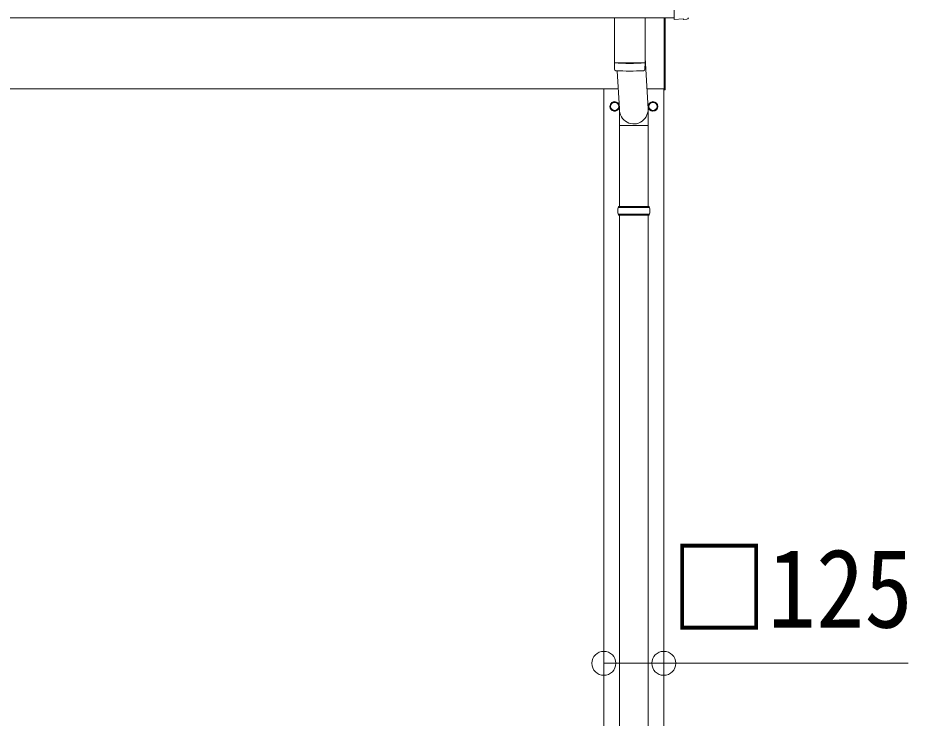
# Model space of a CAD drawing. Units: millimetres at full size, sheet at 1:50; details may follow other scales. Extents: x -14053 to 14053, y -9700 to 9700.
# Drawn here: x -3160 to -1301, y -3380 to -1918 of the extents above; entities that cross this region are included whole.
import ezdxf
from ezdxf.enums import TextEntityAlignment as Align

# ---------------------------------------------------------------- set-up
doc = ezdxf.new("R2010")
doc.units = ezdxf.units.MM
doc.header["$LTSCALE"] = 50
doc.header["$PDMODE"] = 32
doc.header["$PDSIZE"] = 50
for name, color, linetype, lineweight in [('0-1_Defpoints', 4, 'Continuous', 9), ('0-2_TEXT1', 7, 'Continuous', 9), ('0-6_PARTS1', 6, 'Continuous', 9)]:
    doc.layers.add(name, color=color, linetype=linetype, lineweight=lineweight)
doc.styles.add('ＭＳ ゴシック', font='')
doc.styles.get('ＭＳ ゴシック').set_extended_font_data('MS Gothic')

msp = doc.modelspace()

# ---------------------------------------------------------------- linework, layer by layer
at = {"layer": '0-1_Defpoints'}
for p, q in [((-7831.79, -1917.86), (-1789.79, -1917.86)), ((-1810.79, -2068.26), (-1810.79, -1917.96)), ((-1808.79, -1917.96), (-1808.79, -2068.26)), ((-1789.79, -1919.88), (-1789.79, -1920.89)), ((-1770.16, -1920.89), (-1763.24, -1920.52)), ((-7810.79, -2065.76), (-1907.55, -2065.76)), ((-1936.79, -5565.76), (-1936.79, -2065.76)), ((-1847.44, -2065.76), (-1810.79, -2065.76)), ((-1811.79, -2065.76), (-1811.79, -5565.76)), ((-1810.79, -2068.26), (-1808.79, -2068.26)), ((-1922.88, -2102.51), (-1922.78, -2102.51)), ((-1922.88, -2103.01), (-1922.78, -2103.01)), ((-1842.88, -2102.51), (-1842.78, -2102.51)), ((-1842.88, -2103.01), (-1842.78, -2103.01))]:
    msp.add_line(p, q, dxfattribs=at)
for points in [[(-1758.22, -1723.68), (-1789.79, -1722.03), (-1789.79, -1919.88)], [(-1770.9, -1920.61), (-1771.56, -1919.98), (-1789.79, -1920.89)]]:
    msp.add_lwpolyline(points, dxfattribs=at)
for points in [[(-1914.29, -2092.95), (-1905.79, -2097.85), (-1905.79, -2107.67), (-1914.29, -2112.58), (-1922.79, -2107.67), (-1922.79, -2097.85)], [(-1834.29, -2092.95), (-1825.79, -2097.85), (-1825.79, -2107.67), (-1834.29, -2112.58), (-1842.79, -2107.67), (-1842.79, -2097.85)]]:
    msp.add_lwpolyline(points, close=True, dxfattribs=at)
for centre, radius in [((-1914.29, -2102.76), 8.5), ((-1834.29, -2102.76), 10), ((-1834.29, -2102.76), 8.5)]:
    msp.add_circle(centre, radius, dxfattribs=at)
for centre, radius, start, end in [((-1914.29, -2102.76), 10, 29.36839, 337.68007), ((-1914.29, -2102.76), 8.6, 111.25399, 128.74601), ((-1914.29, -2102.76), 8.6, 51.25399, 68.74601), ((-1834.29, -2102.76), 8.6, 111.25399, 128.74601), ((-1834.29, -2102.76), 8.6, 51.25399, 68.74601), ((-1914.29, -2102.76), 8.6, 171.25399, 178.33419), ((-1914.29, -2102.76), 8.6, 181.66581, 188.74601), ((-1914.29, -2102.76), 8.6, 231.25399, 248.74601), ((-1914.29, -2102.76), 8.6, 291.25399, 308.74601), ((-1914.29, -2102.76), 8.6, 351.25399, 8.74601), ((-1834.29, -2102.76), 8.6, 171.25399, 178.33419), ((-1834.29, -2102.76), 8.6, 181.66581, 188.74601), ((-1834.29, -2102.76), 8.6, 231.25399, 248.74601), ((-1834.29, -2102.76), 8.6, 291.25399, 308.74601), ((-1834.29, -2102.76), 8.6, 351.25399, 8.74601)]:
    msp.add_arc(centre, radius, start, end, dxfattribs=at)
for centre, major_axis, start_param, end_param in [((-1770.21, -1919.89), (0.727, -0.69), 4.712389, 5.5252311), ((-1763.4, -1917.52), (2.18, -2.07), 5.5252311, 7.0411395)]:
    msp.add_ellipse(centre, major_axis=major_axis, ratio=0.9974, start_param=start_param, end_param=end_param, dxfattribs=at)
at = {"layer": '0-2_TEXT1'}
for p, q in [((-1914.79, -1917.86), (-1914.79, -2010.91)), ((-1850.79, -1917.86), (-1850.79, -2010.91)), ((-1850.79, -2001.34), (-1844.23, -2107.8)), ((-1914.82, -2011.91), (-1914.59, -2024.89)), ((-1910.31, -2011.19), (-1910.3, -2012.19)), ((-1855.26, -2011.19), (-1855.28, -2012.19)), ((-1850.99, -2024.89), (-1850.76, -2011.91)), ((-1909.25, -2028.19), (-1904.35, -2107.8)), ((-1904.44, -2142.46), (-1904.44, -2107.8)), ((-1844.14, -2142.46), (-1844.14, -2107.8)), ((-1904.44, -2142.46), (-1874.29, -2142.46)), ((-1904.29, -2142.46), (-1904.29, -2311.76)), ((-1844.14, -2142.46), (-1874.29, -2142.46)), ((-1844.29, -2142.46), (-1844.29, -2311.76)), ((-1907.29, -2313.76), (-1841.29, -2313.76)), ((-1906.29, -2311.76), (-1842.29, -2311.76)), ((-1906.29, -2311.76), (-1906.29, -2313.76)), ((-1842.29, -2311.76), (-1842.29, -2313.76)), ((-1907.29, -2327.76), (-1841.29, -2327.76)), ((-1906.29, -2329.76), (-1906.29, -2327.76)), ((-1906.29, -2329.76), (-1842.29, -2329.76)), ((-1904.29, -2329.76), (-1904.29, -3584.26)), ((-1844.29, -2329.76), (-1844.29, -3584.26)), ((-1842.29, -2329.76), (-1842.29, -2327.76))]:
    msp.add_line(p, q, dxfattribs=at)
for centre, radius, start, end in [((-1882.79, -1531.18), 480.8, 266.18381, 273.81619), ((-1882.79, -1532.18), 480.8, 266.18381, 273.81619), ((-1911.17, -2024.66), 3.43, 183.90213, 262.99006), ((-1854.41, -2024.66), 3.43, 277.08355, 356.08693), ((-1882.78, -1509.2), 519.67, 266.82198, 273.17643), ((-1858.54, -2320.76), 49.25, 171.82876, 180.00002), ((-1858.54, -2320.76), 49.25, 180.00002, 188.17127), ((-1890.04, -2320.76), 49.25, 359.99998, 8.17124), ((-1890.04, -2320.76), 49.25, 351.82873, 359.99998)]:
    msp.add_arc(centre, radius, start, end, dxfattribs=at)
msp.add_ellipse((-1874.29, -2107.8), major_axis=(0, -31.56), ratio=0.952301, start_param=4.712389, end_param=7.9831455, dxfattribs=at)
at = {"layer": '0-6_PARTS1'}
for q in [(-1936.79, -3265.45), (-1301.41, -3265.45)]:
    msp.add_line((-1811.79, -3265.45), q, dxfattribs=at)
for p in [(-1936.79, -3265.45), (-1811.79, -3265.45)]:
    msp.add_point(p, dxfattribs=at)

# ---------------------------------------------------------------- texts
at = {"layer": '0-6_PARTS1', "color": 7, "style": 'ＭＳ ゴシック', "width": 0.9}
msp.add_text('□125', height=165, dxfattribs=at).set_placement((-1797.52, -3240.45), align=Align.BOTTOM_LEFT)

doc.saveas('drawing.dxf')
